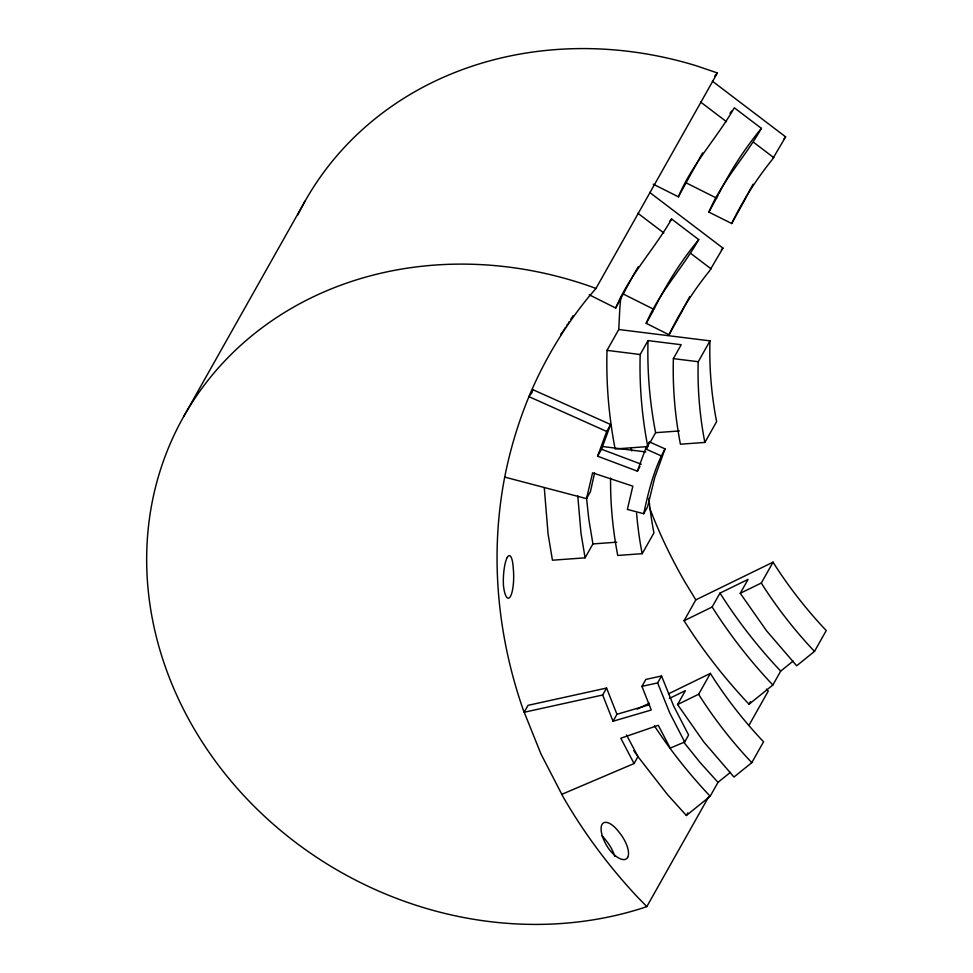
<?xml version="1.0" encoding="UTF-8"?>
<svg xmlns="http://www.w3.org/2000/svg" width="973" height="973" viewBox="0 0 973 973"><rect width="100%" height="100%" fill="white"/><g stroke="black" fill="none" stroke-linecap="round" stroke-linejoin="round"><path stroke-width="1.46" d="M607.006 350.365C606.045 383.398 608.855 416.529 615.131 448.967L647.775 446.583C641.912 416.286 639.285 385.344 640.185 354.5L648.03 340.599L681.209 344.722L673.377 358.623C672.55 387.303 674.994 416.055 680.419 444.211L704.902 442.423L716.651 421.564L716.116 419.047A422.963 373.802 29.4 0 1 709.889 343.372L710.01 340.866L618.767 329.506L607.006 350.365L640.185 354.5M618.767 329.506L619.74 309.669A516.76 456.702 29.4 0 1 620.896 296.874M648.03 340.599C647.118 371.443 649.745 402.384 655.607 432.681L649.903 442.788M710.01 340.866L698.261 361.725L698.14 364.23A422.963 373.802 29.4 0 0 704.367 439.905L704.902 442.423M504.78 477.111L586.5 498.638L592.581 472.842L632.839 486.159L627.366 509.414L643.7 513.72L647.617 506.763L654.817 477.293L665.045 448.894L649.502 441.924L645.586 448.881L637.351 471.151L597.592 456.191L606.726 431.477L610.643 424.52L532.924 389.711L529.008 396.668L606.726 431.477M643.7 513.72C648.505 491.511 653.978 468.877 665.045 448.894M594.6 472.878L590.416 491.693L586.5 498.638M597.592 456.191L601.509 449.234L610.643 424.52M531.27 393.895L532.924 389.711M646.814 448.748L649.502 441.924M589.2 294.77L615.702 308.052C629.312 275.25 654.221 249.416 671.625 219.022L698.711 239.613C682.474 268.268 659.098 292.569 646.194 323.328L669.047 334.785L681.83 311.701A422.963 373.802 29.4 0 1 689.711 296.704M615.702 308.052L634.493 273.097M653.211 184.189L678.388 196.814C691.998 164.011 716.906 138.178 734.311 107.784L761.397 128.363C745.16 157.018 721.784 181.331 708.867 212.09L731.732 223.535L744.503 200.45A422.963 373.802 29.4 0 1 753.078 184.238M678.388 196.814L702.567 152.883M655.109 307.067L654.026 309.426L623.547 294.15M708.867 212.09L718.342 194.782M669.047 334.785L670.069 332.559A422.963 373.802 29.4 0 1 709.585 270.822L722.939 248.091L649.66 192.411M731.732 223.535L732.754 221.309A422.963 373.802 29.4 0 1 772.27 159.572L785.625 136.852L712.345 81.16M655.656 306.021C667.514 282.389 681.915 260.034 698.711 239.613M718.998 193.53C730.674 170.336 744.904 148.431 761.397 128.363M560.959 334.335L561.567 333.228M183.666 416.59L305.108 201.058M708.66 796.838L646.826 906.593L637.011 896.534A516.76 456.702 29.4 0 1 563.306 797.215L540.952 753.953L523.024 709.281A516.76 456.702 29.4 0 1 504.148 480.054C509.755 450.511 518.427 421.589 530.103 393.883A516.76 456.702 29.4 0 1 587.753 298.066L595.938 288.482L717.393 72.951L695.853 65.629A361.567 319.533 29.4 0 0 297.787 214.924M646.194 323.328L653.309 310.691M544.272 487.704L548.079 533.995L552.445 560.205L585.089 557.833L592.922 543.919L588.847 519.436L586.5 497.811M637.351 471.151L639.966 466.517M610.582 478.071C610.314 504.014 612.844 529.969 617.733 555.449L642.216 553.673L653.965 532.815L653.43 530.297A422.963 373.802 29.4 0 1 648.869 498.225M602.664 695.002L606.58 688.057L616.943 714.291L613.026 721.236L602.664 695.002L524.143 712.272L528.059 705.328L606.58 688.057M613.026 721.236L651.265 710.01L641.925 686.366L645.841 679.422L661.555 675.967L673.644 705.948L688.604 735.016L684.688 741.973L670.215 748.14L658.271 725.323L620.81 738.227L634.055 763.55L561.737 794.357M684.068 620.725L695.817 599.867L773.073 562.151L774.472 564.437A422.963 373.802 29.4 0 0 824.35 628.546L826.259 630.516L814.51 651.375L796.656 665.787L766.529 630.759L740.246 593.287L748.091 579.385L719.996 593.104L712.151 607.006L684.068 620.725C702.956 650.572 724.8 678.558 749.04 704.245L772.854 685.016L780.687 671.115L793.153 661.044M641.925 686.366L657.626 682.912L661.555 675.967M634.055 763.55L637.984 756.593L626.515 734.956M668.378 693.895L710.387 673.389L711.786 675.676A422.963 373.802 29.4 0 0 761.664 739.796L763.574 741.754L751.825 762.613L733.97 777.038L703.844 742.01L677.573 704.537L685.406 690.623L669.351 698.468M677.573 704.537L698.638 694.248L710.387 673.389M740.246 593.287L761.324 583.009L773.073 562.151M636.877 755.23L667.381 794.442L686.366 815.496L687.826 812.881M749.04 704.245L750.511 701.642M748.894 725.432L768.269 691.049L766.408 689.139M686.366 815.496L710.168 796.267L718.001 782.353L730.468 772.282M635.26 271.82L638.349 266.687M565.021 328.047L565.459 327.317M564.182 329.433L563.051 331.294M562.394 332.365L560.959 334.651M729.969 113.209L731.647 111.019M714.717 76.076L717.393 72.951M669.801 221.163L671.625 219.022M784.031 138.713L785.625 136.852M721.346 249.964L722.939 248.091M637.193 709.122L649.392 703.163M646.826 906.593L642.338 908.137A361.567 319.533 29.4 0 1 147.714 584.931A361.567 319.533 29.4 0 1 591.17 286.682L595.938 288.482M616.943 714.291L649.514 704.72M655.607 432.681L679.349 430.954M592.922 543.919L616.663 542.192M673.377 358.623L698.261 361.725M602.457 446.522L645.829 451.922M601.509 449.234L641.268 464.206M645.586 448.881L661.129 455.838M686.22 182.9L716.712 198.176M700.572 102.007L726.478 121.686M753.552 142.277L773.876 157.711M637.887 213.245L663.793 232.936M690.879 253.515L711.19 268.949M814.51 651.375L812.601 649.405A422.963 373.802 29.4 0 1 762.71 585.296L761.324 583.009M780.687 671.115C758.04 647.118 737.631 620.981 719.996 593.104M772.854 685.016C750.195 661.02 729.799 634.895 712.151 607.006M751.825 762.613L749.915 760.655A422.963 373.802 29.4 0 1 700.037 696.534L698.638 694.248M718.001 782.353L700.268 762.698L683.861 742.338M710.168 796.267C689.602 774.447 670.823 750.913 654.403 725.822M633.727 750.56L636.087 754.063M695.817 599.867L684.749 581.684A516.76 456.702 29.4 0 1 649.587 507.833M684.688 741.973L669.728 712.905L657.626 682.912M642.216 553.673L641.681 551.156A422.963 373.802 29.4 0 1 636.585 513.258M585.089 557.833L581.015 533.35L577.78 495.877M631.83 450.961A516.76 456.702 29.4 0 1 631.124 448.091M614.717 856.508A21.321 9.122 56.1 0 0 606.276 840.781A21.321 8.903 59.1 0 0 601.813 835.649M573.109 315.641A21.321 0.742 -56.8 0 1 572.538 316.517M571.966 317.393A21.321 0.742 -56.8 0 1 570.823 319.144M569.12 321.722A21.321 0.742 -56.8 0 1 568.548 322.562M567.454 324.204A21.321 0.742 -56.8 0 1 566.918 324.994M507.261 557.444A21.321 4.914 -87.2 0 0 503.455 585.576A21.321 5.327 -89.8 0 0 510.46 596.364A21.321 5.327 -89.8 0 0 513.245 568.196A21.321 4.914 -87.2 0 0 507.261 557.444M627.658 857.42A21.321 9.122 56.1 0 0 619.327 832.499A21.321 8.903 59.1 0 0 602.007 824.447A21.321 8.903 59.1 0 0 609.536 849.879A21.321 9.122 56.1 0 0 627.658 857.42"/></g></svg>
